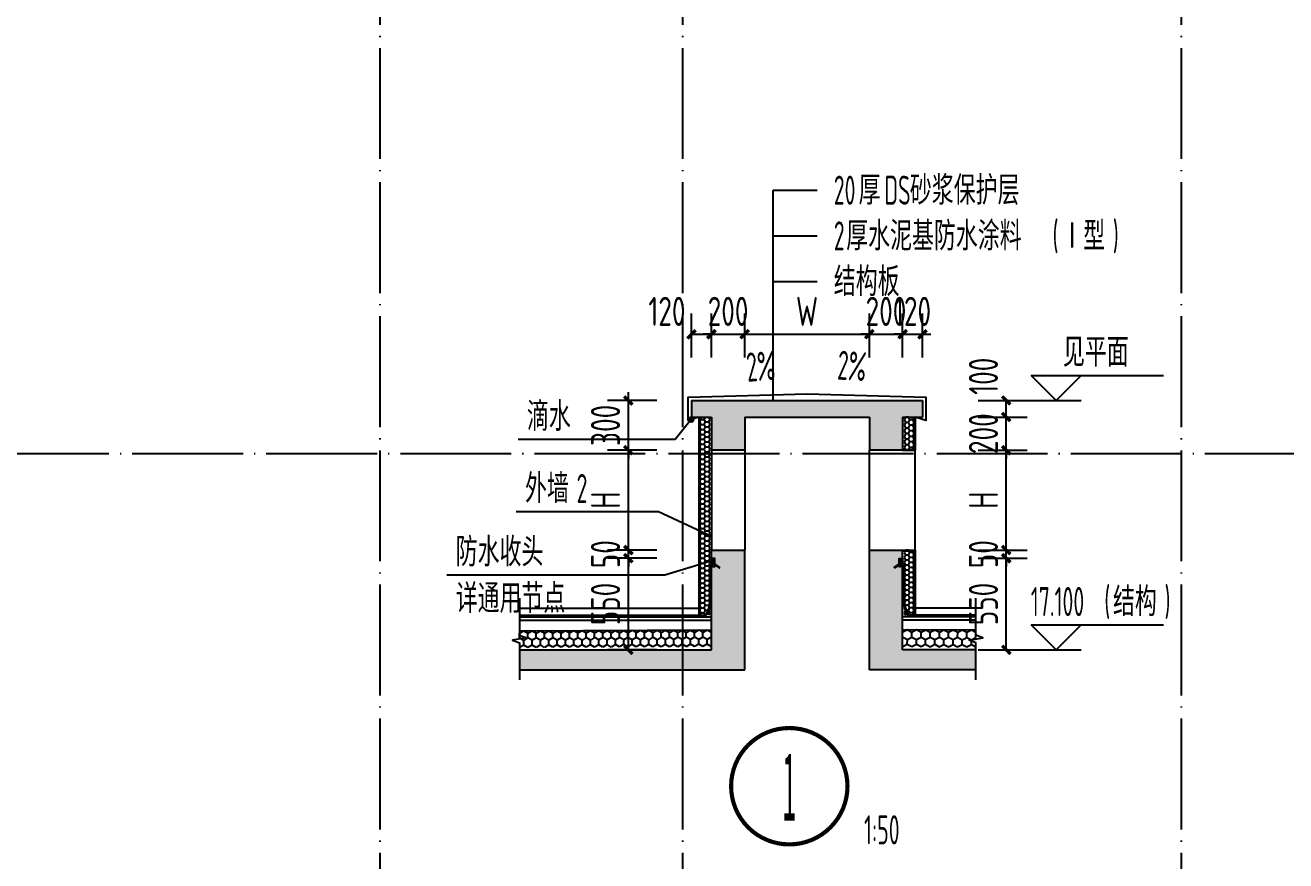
# Model space of a CAD drawing. Extents: x -409435 to 356702, y -107829 to 330904.
# Drawn here: x -6462 to 16290, y 300749 to 315826 of the extents above; entities that cross this region are included whole.
import ezdxf
from ezdxf.enums import TextEntityAlignment as Align
from ezdxf.xclip import XClip

# ---------------------------------------------------------------- set-up
doc = ezdxf.new("R2010")
doc.units = 0
doc.header["$LTSCALE"] = 1000
doc.header["$MEASUREMENT"] = 0
doc.header["$XCLIPFRAME"] = 0
doc.linetypes.add('104-14# 核心筒$0$DOTE', pattern=[2.42, 2, -0.2, 0.02, -0.2])
doc.linetypes.add('104-14#屋顶详图$0$DASH', pattern=[0.35, 0.25, -0.1])
for name, color, linetype in [('104-14# 核心筒$0$A_AXIS-轴线', 36, '104-14# 核心筒$0$DOTE'), ('104-14#屋顶详图$0$01-标注_尺寸', 124, 'Continuous'), ('104-14#屋顶详图$0$01-标注_标高', 200, 'Continuous'), ('104-14#屋顶详图$0$01-标注_符号', 200, 'Continuous'), ('104-14#屋顶详图$0$02-TEXT_标注', 130, 'Continuous'), ('104-14#屋顶详图$0$05-填充_天正', 26, 'Continuous'), ('104-14#屋顶详图$0$A-O_屋面', 201, 'Continuous'), ('104-14#屋顶详图$0$A-O_防水层', 222, 'Continuous'), ('104-14#屋顶详图$0$A-SUR_保温', 222, 'Continuous'), ('104-14#屋顶详图$0$A-SUR_看线', 231, 'Continuous'), ('104-14#屋顶详图$0$A_STR-砌块墙', 121, 'Continuous'), ('104-14#屋顶详图$0$A_STR-砼墙', 51, 'Continuous'), ('104-14#屋顶详图$0$构造物', 145, 'Continuous')]:
    doc.layers.add(name, color=color, linetype=linetype)
doc.styles.add('104-14#屋顶详图$0$_TCH_DIM', font='ROS1', dxfattribs={"width": 0.8, "bigfont": 'JD'})
doc.styles.add('104-14#屋顶详图$0$_TCH_DIM_T3', font='ROS1', dxfattribs={"width": 0.8, "bigfont": 'JD'})
doc.styles.add('104-14#屋顶详图$0$_TCH_LABEL', font='STXIHEI_0.TTF', dxfattribs={"width": 0.75})
doc.dimstyles.new('104-14#屋顶详图$0$_TCH_ARCH&&50', dxfattribs={"dimtxt": 175, "dimasz": 50, "dimexe": 125, "dimexo": 150, "dimgap": 50, "dimtad": 1, "dimdec": 0, "dimzin": 0, "dimdsep": 46, "dimtxsty": '104-14#屋顶详图$0$_TCH_DIM_T3', "dimblk": '104-14#屋顶详图$0$_ArchTick', "dimcen": 0.09, "dimclrt": 4, "dimazin": 2, "dimtfac": 1, "dimtdec": 0, "dimtix": 1, "dimtmove": 2, "dimatfit": 3, "dimfxl": 0, "dimtolj": 1, "dimtzin": 0, "dimarcsym": 0})

# ---------------------------------------------------------------- blocks, each defined once
blk = doc.blocks.new('104-14# 核心筒')
at = {"layer": '104-14# 核心筒$0$A_AXIS-轴线'}
for p, q in [((-62.7, 317833.6), (-62.7, 259754.9)), ((5400, 317833.6), (5400, 259754.9)), ((14400, 317833.6), (14400, 259754.9)), ((-9370.1, 308100), (120259.9, 308100))]:
    blk.add_line(p, q, dxfattribs=at)
blk = doc.blocks.new('X-104 14#平面')
ref = blk.add_blockref('104-14# 核心筒', (0, 0))
XClip(ref).set_block_clipping_path([(-38664.3623821461, -25500), (139216.5485069363, 330900)])
blk = doc.blocks.new('104-14#屋顶详图$0$A$C1C2A6847')
for p, q in [((52, 23.1), (55, 28.3)), ((52, 19.1), (55, 14)), ((55, 28.3), (55, 14))]:
    blk.add_line(p, q)
for points in [[(0, 21.1), (2, 23.1), (52, 23.1), (52, 19.1), (2, 19.1), (0, 21.1)], [(56, 42.1), (51, 37.1), (51, 5.1), (56, 0.1)], [(56.7, 41.4), (52, 36.7), (52, 26.6)], [(52, 25.6), (52, 16.6)], [(52, 15.6), (52, 5.6), (56.7, 0.9)]]:
    blk.add_lwpolyline(points)
for centre, start, end in [((52, 26.1), 270, 90), ((52, 16.1), 270, 90), ((56.4, 41.8), 315, 135), ((56.4, 0.5), 225, 45)]:
    blk.add_arc(centre, 0.5, start, end)
blk = doc.blocks.new('104-14#屋顶详图$0$$LinePat$防水层2')
at = {"color": 0}
blk.add_line((0, 0), (600, 0), dxfattribs=at)
blk.add_solid([(150, 0), (450, 0), (150, -100), (450, -100)], dxfattribs=at)
blk = doc.blocks.new('104-14#屋顶详图$0$hkfdj')
at = {"layer": '104-14#屋顶详图$0$A-O_防水层'}
h = blk.add_hatch(dxfattribs=at)
h.set_pattern_fill('AR-SAND', color=256, scale=2)
h.set_pattern_definition([(37.5, (0, 0), (-0.16, 4.89413), [0, -3.8608, 0, -4.318, 0, -4.1275]), (7.5, (0, 0), (4.4952, 7.16825), [0, -2.0828, 0, -3.4798, 0, -1.3335]), (327.5, (-3.124, 0), (7.90992, 0.01437), [0, -1.27, 0, -4.572, 0, -5.969]), (317.5, (-3.124, 0), (7.6356, 2.2293), [0, -0.635, 0, -2.9972, 0, -3.429])])
h.paths.add_polyline_path([(0, 9.6), (20, 42.1), (20, 50), (0, 50)])
at = {"layer": '104-14#屋顶详图$0$A-SUR_保温'}
h = blk.add_hatch(dxfattribs=at)
h.set_pattern_fill('AR-SAND', color=26, scale=5)
h.set_pattern_definition([(37.5, (0, 0), (-0.4, 12.2353), [0, -9.652, 0, -10.795, 0, -10.3187]), (7.5, (0, 0), (11.238, 17.9206), [0, -5.207, 0, -8.6995, 0, -3.3338]), (327.5, (-7.81, 0), (19.7748, 0.036), [0, -3.175, 0, -11.43, 0, -14.9225]), (317.5, (-7.81, 0), (19.089, 5.573), [0, -1.5875, 0, -7.493, 0, -8.5725])])
h.paths.add_polyline_path([(0, 0), (20, 0), (20, 31.2)])
at = {"layer": '104-14#屋顶详图$0$A-O_防水层'}
blk.add_line((0, 0), (20, 31.2), dxfattribs=at)
at = {"layer": '104-14#屋顶详图$0$A-SUR_保温', "color": 26}
blk.add_lwpolyline([(0, 9.6), (20, 42.1), (20, 50), (0, 50)], close=True, dxfattribs=at)
blk.add_lwpolyline([(0, 0), (20, 0), (20, 31.2), (0, 0)], dxfattribs=at)
at = {"layer": '104-14#屋顶详图$0$A_STR-砼墙'}
blk.add_lwpolyline([(0, 0), (20, 0), (20, 50), (0, 50)], dxfattribs=at)
at = {"layer": '104-14#屋顶详图$0$A-O_防水层', "xscale": -0.06179907963367476, "yscale": 0.05, "zscale": 0.05, "rotation": 57.35839678470601}
blk.add_blockref('104-14#屋顶详图$0$$LinePat$防水层2', (15.8, 33.9), dxfattribs=at)
at = {"layer": '104-14#屋顶详图$0$构造物', "linetype": '104-14#屋顶详图$0$DASH', "ltscale": 0.2, "xscale": -1, "rotation": 325.8566869774667}
blk.add_blockref('104-14#屋顶详图$0$A$C1C2A6847', (37.9, -24.2), dxfattribs=at)
blk = doc.blocks.new('104-14#屋顶详图$0$$LinePat$聚苯板')
at = {"color": 0}
for p, q in [((14.8, -8.6), (0, 0)), ((29.7, 0), (14.8, -8.6)), ((14.8, -25.7), (0, -34.3)), ((0, -34.3), (0, -51.4)), ((14.8, -8.6), (14.8, -25.7)), ((29.7, -34.3), (14.8, -25.7)), ((0, -51.4), (14.8, -60)), ((14.8, -60), (29.7, -51.4))]:
    blk.add_line(p, q, dxfattribs=at)
blk = doc.blocks.new('104-14#屋顶详图$0$_ArchTick')
at = {"color": 0, "linetype": 'ByBlock', "const_width": 0.4}
blk.add_lwpolyline([(-0.5, -0.5), (0.5, 0.5)], dxfattribs=at)
blk = doc.blocks.new('*D2880')
at = {"layer": '104-14#屋顶详图$0$01-标注_尺寸', "color": 0, "lineweight": -2, "transparency": 16777216}
for p, q in [((1404.7, 1620), (1698.7, 1620)), ((1573.7, 1520), (1573.7, 1620)), ((1404.7, 1520), (1698.7, 1520))]:
    blk.add_line(p, q, dxfattribs=at)
at = {"layer": 'Defpoints', "color": 0, "transparency": 16777216}
for p in [(1254.7, 1620), (1573.7, 1620), (1254.7, 1520)]:
    blk.add_point(p, dxfattribs=at)
at = {"layer": '104-14#屋顶详图$0$01-标注_尺寸', "color": 0, "lineweight": -2, "transparency": 16777216, "xscale": 50, "yscale": 50, "zscale": 50}
for p, rotation in [((1573.7, 1620), 90), ((1573.7, 1520), 270)]:
    blk.add_blockref('104-14#屋顶详图$0$_ArchTick', p, dxfattribs=dict(at, rotation=rotation))
at = {"layer": '104-14#屋顶详图$0$01-标注_尺寸', "color": 4, "transparency": 16777216, "insert": (1436.2, 1765.2), "char_height": 175, "attachment_point": 5, "rotation": 90, "style": '104-14#屋顶详图$0$_TCH_DIM_T3'}
blk.add_mtext('\\A1;100', dxfattribs=at)
blk = doc.blocks.new('*D2881')
at = {"layer": '104-14#屋顶详图$0$01-标注_尺寸', "color": 0, "lineweight": -2, "transparency": 16777216}
for p, q in [((1404.7, 1520), (1698.7, 1520)), ((1573.7, 1520), (1573.7, 1570)), ((1573.7, 1320), (1573.7, 1520)), ((1404.7, 1320), (1698.7, 1320)), ((1573.7, 1320), (1573.7, 1270))]:
    blk.add_line(p, q, dxfattribs=at)
at = {"layer": 'Defpoints', "color": 0, "transparency": 16777216}
for p in [(1254.7, 1520), (1573.7, 1520), (1254.7, 1320)]:
    blk.add_point(p, dxfattribs=at)
at = {"layer": '104-14#屋顶详图$0$01-标注_尺寸', "color": 0, "lineweight": -2, "transparency": 16777216, "xscale": 50, "yscale": 50, "zscale": 50}
for p, rotation in [((1573.7, 1520), 270), ((1573.7, 1320), 90)]:
    blk.add_blockref('104-14#屋顶详图$0$_ArchTick', p, dxfattribs=dict(at, rotation=rotation))
at = {"layer": '104-14#屋顶详图$0$01-标注_尺寸', "color": 4, "transparency": 16777216, "insert": (1436.2, 1420), "char_height": 175, "attachment_point": 5, "rotation": 90, "style": '104-14#屋顶详图$0$_TCH_DIM_T3'}
blk.add_mtext('\\A1;200', dxfattribs=at)
blk = doc.blocks.new('*D2882')
at = {"layer": '104-14#屋顶详图$0$01-标注_尺寸', "color": 0, "lineweight": -2, "transparency": 16777216}
for p, q in [((1404.7, 1320), (1698.7, 1320)), ((1573.7, 720), (1573.7, 1320)), ((1404.7, 720), (1698.7, 720))]:
    blk.add_line(p, q, dxfattribs=at)
at = {"layer": 'Defpoints', "color": 0, "transparency": 16777216}
for p in [(1254.7, 1320), (1573.7, 1320), (1254.7, 720)]:
    blk.add_point(p, dxfattribs=at)
at = {"layer": '104-14#屋顶详图$0$01-标注_尺寸', "color": 0, "lineweight": -2, "transparency": 16777216, "xscale": 50, "yscale": 50, "zscale": 50}
for p, rotation in [((1573.7, 1320), 90), ((1573.7, 720), 270)]:
    blk.add_blockref('104-14#屋顶详图$0$_ArchTick', p, dxfattribs=dict(at, rotation=rotation))
at = {"layer": '104-14#屋顶详图$0$01-标注_尺寸', "color": 4, "transparency": 16777216, "insert": (1436.2, 1020), "char_height": 175, "attachment_point": 5, "rotation": 90, "style": '104-14#屋顶详图$0$_TCH_DIM_T3'}
blk.add_mtext('\\A1;H', dxfattribs=at)
blk = doc.blocks.new('*D2883')
at = {"layer": '104-14#屋顶详图$0$01-标注_尺寸', "color": 0, "lineweight": -2, "transparency": 16777216}
for p, q in [((1573.7, 720), (1573.7, 770)), ((1404.7, 720), (1698.7, 720)), ((1573.7, 670.4), (1573.7, 720)), ((1404.7, 670.4), (1698.7, 670.4)), ((1573.7, 670.4), (1573.7, 620.4))]:
    blk.add_line(p, q, dxfattribs=at)
at = {"layer": 'Defpoints', "color": 0, "transparency": 16777216}
for p in [(1254.7, 720), (1573.7, 720), (1254.7, 670.4)]:
    blk.add_point(p, dxfattribs=at)
at = {"layer": '104-14#屋顶详图$0$01-标注_尺寸', "color": 0, "lineweight": -2, "transparency": 16777216, "xscale": 50, "yscale": 50, "zscale": 50}
for p, rotation in [((1573.7, 720), 270), ((1573.7, 670.4), 90)]:
    blk.add_blockref('104-14#屋顶详图$0$_ArchTick', p, dxfattribs=dict(at, rotation=rotation))
at = {"layer": '104-14#屋顶详图$0$01-标注_尺寸', "color": 4, "transparency": 16777216, "insert": (1436.2, 695.2), "char_height": 175, "attachment_point": 5, "rotation": 90, "style": '104-14#屋顶详图$0$_TCH_DIM_T3'}
blk.add_mtext('\\A1;50', dxfattribs=at)
blk = doc.blocks.new('*D2884')
at = {"layer": '104-14#屋顶详图$0$01-标注_尺寸', "color": 0, "lineweight": -2, "transparency": 16777216}
for p, q in [((1404.7, 670.4), (1698.7, 670.4)), ((1573.7, 120), (1573.7, 670.4)), ((1404.7, 120), (1698.7, 120))]:
    blk.add_line(p, q, dxfattribs=at)
at = {"layer": 'Defpoints', "color": 0, "transparency": 16777216}
for p in [(1254.7, 670.4), (1573.7, 670.4), (1254.7, 120)]:
    blk.add_point(p, dxfattribs=at)
at = {"layer": '104-14#屋顶详图$0$01-标注_尺寸', "color": 0, "lineweight": -2, "transparency": 16777216, "xscale": 50, "yscale": 50, "zscale": 50}
for p, rotation in [((1573.7, 670.4), 90), ((1573.7, 120), 270)]:
    blk.add_blockref('104-14#屋顶详图$0$_ArchTick', p, dxfattribs=dict(at, rotation=rotation))
at = {"layer": '104-14#屋顶详图$0$01-标注_尺寸', "color": 4, "transparency": 16777216, "insert": (1436.2, 395.2), "char_height": 175, "attachment_point": 5, "rotation": 90, "style": '104-14#屋顶详图$0$_TCH_DIM_T3'}
blk.add_mtext('\\A1;550', dxfattribs=at)
blk = doc.blocks.new('*D2885')
at = {"layer": '104-14#屋顶详图$0$01-标注_尺寸', "color": 0, "lineweight": -2, "transparency": 16777216}
for p, q in [((-528.4, 670.4), (-824.9, 670.4)), ((-699.9, 120), (-699.9, 670.4)), ((-528.4, 120), (-824.9, 120))]:
    blk.add_line(p, q, dxfattribs=at)
at = {"layer": 'Defpoints', "color": 0, "transparency": 16777216}
for p in [(-699.9, 670.4), (-378.4, 670.4), (-378.4, 120)]:
    blk.add_point(p, dxfattribs=at)
at = {"layer": '104-14#屋顶详图$0$01-标注_尺寸', "color": 0, "lineweight": -2, "transparency": 16777216, "xscale": 50, "yscale": 50, "zscale": 50}
for p, rotation in [((-699.9, 670.4), 90), ((-699.9, 120), 270)]:
    blk.add_blockref('104-14#屋顶详图$0$_ArchTick', p, dxfattribs=dict(at, rotation=rotation))
at = {"layer": '104-14#屋顶详图$0$01-标注_尺寸', "color": 4, "transparency": 16777216, "insert": (-837.4, 395.2), "char_height": 175, "attachment_point": 5, "rotation": 90, "style": '104-14#屋顶详图$0$_TCH_DIM_T3'}
blk.add_mtext('\\A1;550', dxfattribs=at)
blk = doc.blocks.new('*D2886')
at = {"layer": '104-14#屋顶详图$0$01-标注_尺寸', "color": 0, "lineweight": -2, "transparency": 16777216}
for p, q in [((-699.9, 720), (-699.9, 770)), ((-528.4, 720), (-824.9, 720)), ((-699.9, 670.4), (-699.9, 720)), ((-528.4, 670.4), (-824.9, 670.4)), ((-699.9, 670.4), (-699.9, 620.4))]:
    blk.add_line(p, q, dxfattribs=at)
at = {"layer": 'Defpoints', "color": 0, "transparency": 16777216}
for p in [(-699.9, 720), (-378.4, 720), (-378.4, 670.4)]:
    blk.add_point(p, dxfattribs=at)
at = {"layer": '104-14#屋顶详图$0$01-标注_尺寸', "color": 0, "lineweight": -2, "transparency": 16777216, "xscale": 50, "yscale": 50, "zscale": 50}
for p, rotation in [((-699.9, 720), 270), ((-699.9, 670.4), 90)]:
    blk.add_blockref('104-14#屋顶详图$0$_ArchTick', p, dxfattribs=dict(at, rotation=rotation))
at = {"layer": '104-14#屋顶详图$0$01-标注_尺寸', "color": 4, "transparency": 16777216, "insert": (-837.4, 695.2), "char_height": 175, "attachment_point": 5, "rotation": 90, "style": '104-14#屋顶详图$0$_TCH_DIM_T3'}
blk.add_mtext('\\A1;50', dxfattribs=at)
blk = doc.blocks.new('*D2887')
at = {"layer": '104-14#屋顶详图$0$01-标注_尺寸', "color": 0, "lineweight": -2, "transparency": 16777216}
for p, q in [((-528.4, 1320), (-824.9, 1320)), ((-699.9, 720), (-699.9, 1320)), ((-528.4, 720), (-824.9, 720))]:
    blk.add_line(p, q, dxfattribs=at)
at = {"layer": 'Defpoints', "color": 0, "transparency": 16777216}
for p in [(-699.9, 1320), (-378.4, 1320), (-378.4, 720)]:
    blk.add_point(p, dxfattribs=at)
at = {"layer": '104-14#屋顶详图$0$01-标注_尺寸', "color": 0, "lineweight": -2, "transparency": 16777216, "xscale": 50, "yscale": 50, "zscale": 50}
for p, rotation in [((-699.9, 1320), 90), ((-699.9, 720), 270)]:
    blk.add_blockref('104-14#屋顶详图$0$_ArchTick', p, dxfattribs=dict(at, rotation=rotation))
at = {"layer": '104-14#屋顶详图$0$01-标注_尺寸', "color": 4, "transparency": 16777216, "insert": (-837.4, 1020), "char_height": 175, "attachment_point": 5, "rotation": 90, "style": '104-14#屋顶详图$0$_TCH_DIM_T3'}
blk.add_mtext('\\A1;H', dxfattribs=at)
blk = doc.blocks.new('*D2888')
at = {"layer": '104-14#屋顶详图$0$01-标注_尺寸', "color": 0, "lineweight": -2, "transparency": 16777216}
for p, q in [((-699.9, 1620), (-699.9, 1670)), ((-528.4, 1620), (-824.9, 1620)), ((-699.9, 1320), (-699.9, 1620)), ((-528.4, 1320), (-824.9, 1320)), ((-699.9, 1320), (-699.9, 1270))]:
    blk.add_line(p, q, dxfattribs=at)
at = {"layer": 'Defpoints', "color": 0, "transparency": 16777216}
for p in [(-699.9, 1620), (-378.4, 1620), (-378.4, 1320)]:
    blk.add_point(p, dxfattribs=at)
at = {"layer": '104-14#屋顶详图$0$01-标注_尺寸', "color": 0, "lineweight": -2, "transparency": 16777216, "xscale": 50, "yscale": 50, "zscale": 50}
for p, rotation in [((-699.9, 1620), 270), ((-699.9, 1320), 90)]:
    blk.add_blockref('104-14#屋顶详图$0$_ArchTick', p, dxfattribs=dict(at, rotation=rotation))
at = {"layer": '104-14#屋顶详图$0$01-标注_尺寸', "color": 4, "transparency": 16777216, "insert": (-837.4, 1470), "char_height": 175, "attachment_point": 5, "rotation": 90, "style": '104-14#屋顶详图$0$_TCH_DIM_T3'}
blk.add_mtext('\\A1;300', dxfattribs=at)
blk = doc.blocks.new('*D2889')
at = {"layer": '104-14#屋顶详图$0$01-标注_尺寸', "color": 0, "lineweight": -2, "transparency": 16777216}
for p, q in [((-320, 1877.6), (-320, 2143)), ((-200, 1877.6), (-200, 2143)), ((-320, 2018), (-200, 2018))]:
    blk.add_line(p, q, dxfattribs=at)
at = {"layer": 'Defpoints', "color": 0, "transparency": 16777216}
for p in [(-200, 2018), (-320, 1727.6), (-200, 1727.6)]:
    blk.add_point(p, dxfattribs=at)
at = {"layer": '104-14#屋顶详图$0$01-标注_尺寸', "color": 0, "lineweight": -2, "transparency": 16777216, "xscale": 50, "yscale": 50, "zscale": 50, "rotation": 180}
blk.add_blockref('104-14#屋顶详图$0$_ArchTick', (-320, 2018), dxfattribs=at)
at = {"layer": '104-14#屋顶详图$0$01-标注_尺寸', "color": 0, "lineweight": -2, "transparency": 16777216, "xscale": 50, "yscale": 50, "zscale": 50}
blk.add_blockref('104-14#屋顶详图$0$_ArchTick', (-200, 2018), dxfattribs=at)
at = {"layer": '104-14#屋顶详图$0$01-标注_尺寸', "color": 4, "transparency": 16777216, "insert": (-467.8, 2155.5), "char_height": 175, "attachment_point": 5, "style": '104-14#屋顶详图$0$_TCH_DIM_T3'}
blk.add_mtext('\\A1;120', dxfattribs=at)
blk = doc.blocks.new('*D2890')
at = {"layer": '104-14#屋顶详图$0$01-标注_尺寸', "color": 0, "lineweight": -2, "transparency": 16777216}
for p, q in [((-200, 1877.6), (-200, 2143)), ((0, 1877.6), (0, 2143)), ((-200, 2018), (-250, 2018)), ((-200, 2018), (0, 2018)), ((0, 2018), (50, 2018))]:
    blk.add_line(p, q, dxfattribs=at)
at = {"layer": 'Defpoints', "color": 0, "transparency": 16777216}
for p in [(0, 2018), (-200, 1727.6), (0, 1727.6)]:
    blk.add_point(p, dxfattribs=at)
at = {"layer": '104-14#屋顶详图$0$01-标注_尺寸', "color": 0, "lineweight": -2, "transparency": 16777216, "xscale": 50, "yscale": 50, "zscale": 50}
blk.add_blockref('104-14#屋顶详图$0$_ArchTick', (-200, 2018), dxfattribs=at)
at = {"layer": '104-14#屋顶详图$0$01-标注_尺寸', "color": 0, "lineweight": -2, "transparency": 16777216, "xscale": 50, "yscale": 50, "zscale": 50, "rotation": 180}
blk.add_blockref('104-14#屋顶详图$0$_ArchTick', (0, 2018), dxfattribs=at)
at = {"layer": '104-14#屋顶详图$0$01-标注_尺寸', "color": 4, "transparency": 16777216, "insert": (-100, 2155.5), "char_height": 175, "attachment_point": 5, "style": '104-14#屋顶详图$0$_TCH_DIM_T3'}
blk.add_mtext('\\A1;200', dxfattribs=at)
blk = doc.blocks.new('*D2891')
at = {"layer": '104-14#屋顶详图$0$01-标注_尺寸', "color": 0, "lineweight": -2, "transparency": 16777216}
for p, q in [((0, 1877.6), (0, 2143)), ((750, 1877.6), (750, 2143)), ((0, 2018), (750, 2018))]:
    blk.add_line(p, q, dxfattribs=at)
at = {"layer": 'Defpoints', "color": 0, "transparency": 16777216}
for p in [(750, 2018), (0, 1727.6), (750, 1727.6)]:
    blk.add_point(p, dxfattribs=at)
at = {"layer": '104-14#屋顶详图$0$01-标注_尺寸', "color": 0, "lineweight": -2, "transparency": 16777216, "xscale": 50, "yscale": 50, "zscale": 50, "rotation": 180}
blk.add_blockref('104-14#屋顶详图$0$_ArchTick', (0, 2018), dxfattribs=at)
at = {"layer": '104-14#屋顶详图$0$01-标注_尺寸', "color": 0, "lineweight": -2, "transparency": 16777216, "xscale": 50, "yscale": 50, "zscale": 50}
blk.add_blockref('104-14#屋顶详图$0$_ArchTick', (750, 2018), dxfattribs=at)
at = {"layer": '104-14#屋顶详图$0$01-标注_尺寸', "color": 4, "transparency": 16777216, "insert": (375, 2155.5), "char_height": 175, "attachment_point": 5, "style": '104-14#屋顶详图$0$_TCH_DIM_T3'}
blk.add_mtext('\\A1;W', dxfattribs=at)
blk = doc.blocks.new('*D2892')
at = {"layer": '104-14#屋顶详图$0$01-标注_尺寸', "color": 0, "lineweight": -2, "transparency": 16777216}
for p, q in [((750, 1877.6), (750, 2143)), ((950, 1877.6), (950, 2143)), ((750, 2018), (700, 2018)), ((750, 2018), (950, 2018)), ((950, 2018), (1000, 2018))]:
    blk.add_line(p, q, dxfattribs=at)
at = {"layer": 'Defpoints', "color": 0, "transparency": 16777216}
for p in [(950, 2018), (750, 1727.6), (950, 1727.6)]:
    blk.add_point(p, dxfattribs=at)
at = {"layer": '104-14#屋顶详图$0$01-标注_尺寸', "color": 0, "lineweight": -2, "transparency": 16777216, "xscale": 50, "yscale": 50, "zscale": 50}
blk.add_blockref('104-14#屋顶详图$0$_ArchTick', (750, 2018), dxfattribs=at)
at = {"layer": '104-14#屋顶详图$0$01-标注_尺寸', "color": 0, "lineweight": -2, "transparency": 16777216, "xscale": 50, "yscale": 50, "zscale": 50, "rotation": 180}
blk.add_blockref('104-14#屋顶详图$0$_ArchTick', (950, 2018), dxfattribs=at)
at = {"layer": '104-14#屋顶详图$0$01-标注_尺寸', "color": 4, "transparency": 16777216, "insert": (850, 2155.5), "char_height": 175, "attachment_point": 5, "style": '104-14#屋顶详图$0$_TCH_DIM_T3'}
blk.add_mtext('\\A1;200', dxfattribs=at)
blk = doc.blocks.new('*D2893')
at = {"layer": '104-14#屋顶详图$0$01-标注_尺寸', "color": 0, "lineweight": -2, "transparency": 16777216}
for p, q in [((950, 1877.6), (950, 2143)), ((1070, 1877.6), (1070, 2143)), ((950, 2018), (900, 2018)), ((950, 2018), (1070, 2018)), ((1070, 2018), (1120, 2018))]:
    blk.add_line(p, q, dxfattribs=at)
at = {"layer": 'Defpoints', "color": 0, "transparency": 16777216}
for p in [(1070, 2018), (950, 1727.6), (1070, 1727.6)]:
    blk.add_point(p, dxfattribs=at)
at = {"layer": '104-14#屋顶详图$0$01-标注_尺寸', "color": 0, "lineweight": -2, "transparency": 16777216, "xscale": 50, "yscale": 50, "zscale": 50}
blk.add_blockref('104-14#屋顶详图$0$_ArchTick', (950, 2018), dxfattribs=at)
at = {"layer": '104-14#屋顶详图$0$01-标注_尺寸', "color": 0, "lineweight": -2, "transparency": 16777216, "xscale": 50, "yscale": 50, "zscale": 50, "rotation": 180}
blk.add_blockref('104-14#屋顶详图$0$_ArchTick', (1070, 2018), dxfattribs=at)
at = {"layer": '104-14#屋顶详图$0$01-标注_尺寸', "color": 4, "transparency": 16777216, "insert": (1010, 2155.5), "char_height": 175, "attachment_point": 5, "style": '104-14#屋顶详图$0$_TCH_DIM_T3'}
blk.add_mtext('\\A1;120', dxfattribs=at)
blk = doc.blocks.new('104-14#屋顶详图')
at = {"layer": '104-14#屋顶详图$0$05-填充_天正'}
for points in [[(-320, 1520), (-200, 1520), (-100, 1553.3), (-100, 1620), (-320, 1620)], [(-100, 1553.3), (0, 1520), (750, 1520), (850, 1553.3), (850, 1620), (-100, 1620)], [(850, 1553.3), (950, 1520), (1070, 1520), (1070, 1620), (850, 1620)], [(-100, 1553.3), (-200, 1520), (-200, 1320), (0, 1320), (0, 1520)], [(850, 1553.3), (750, 1520), (750, 1320), (950, 1320), (950, 1520)], [(-200, 120), (0, 0), (0, 720), (-200, 720)], [(750, 0), (950, 120), (950, 720), (750, 720)], [(-1354.5, 120), (-1354.5, 0), (0, 0), (-200, 120)], [(1391.6, 0), (1391.6, 120), (950, 120), (750, 0)]]:
    blk.add_hatch(color=256, dxfattribs=at).paths.add_polyline_path(points)
at = {"layer": '104-14#屋顶详图$0$01-标注_标高'}
for p, q in [((1873.7, 1620), (1723.7, 1770)), ((1723.7, 1770), (2520.2, 1770)), ((1873.7, 1620), (2023.7, 1770)), ((1523.7, 1620), (2023.7, 1620)), ((1873.7, 120), (1723.7, 270)), ((1723.7, 270), (2520.2, 270)), ((1873.7, 120), (2023.7, 270)), ((1523.7, 120), (2023.7, 120))]:
    blk.add_line(p, q, dxfattribs=at)
at = {"layer": '104-14#屋顶详图$0$01-标注_符号'}
for p, q in [((170.4, 2334.8), (170.4, 2884.3)), ((170.4, 2884.3), (436.2, 2884.3)), ((170.4, 2609.5), (436.2, 2609.5)), ((170.4, 1620), (170.4, 2334.8)), ((170.4, 2334.8), (436.2, 2334.8)), ((-322.1, 1504.9), (-418.7, 1384)), ((-418.7, 1384), (-1362.7, 1384)), ((-519.4, 950.3), (-1374.3, 950.3)), ((-200, 801.1), (-519.4, 950.3)), ((-183.8, 659.1), (-479.7, 569.1)), ((-479.7, 569.1), (-1791.3, 569.1))]:
    blk.add_line(p, q, dxfattribs=at)
for points in [[(295.4, 1699.2, 0, 0, 0), (36.8, 1680.2, 40, 0, 0), (-112.8, 1669.2, 0, 0, 0)], [(454.6, 1699.2, 0, 0, 0), (639.3, 1687.8, 40, 0, 0), (789, 1678.5, 0, 0, 0)]]:
    blk.add_lwpolyline(points, format="xyseb", dxfattribs=at)
for points, const_width in [([(-315.9, 1512.8, 1), (-328.4, 1497.1, 1)], 20), ([(618.3, -700.7, 1), (-81.7, -700.7, 1)], 25)]:
    blk.add_lwpolyline(points, format="xyb", close=True, dxfattribs=dict(at, const_width=const_width))
for points in [[(-1354.5, 430.4), (-1354.5, 207.7), (-1312.5, 192.4), (-1396.5, 177.6), (-1354.5, 162.7), (-1354.5, -60)], [(1391.6, -60), (1391.6, 162.7), (1349.6, 178), (1433.6, 192.8), (1391.6, 207.7), (1391.6, 430.4)]]:
    blk.add_lwpolyline(points, dxfattribs=at)
at = {"layer": '104-14#屋顶详图$0$A-O_屋面'}
for p, q in [((-1354.5, 370.4), (-275, 370.4)), ((-1354.5, 317.3), (-200, 317.2)), ((1391.6, 317.2), (950, 317.2)), ((1391.6, 370.4), (1025, 370.4)), ((-1354.5, 297.3), (-201.2, 297.2)), ((-1354.5, 233.8), (-201.2, 239.4)), ((1391.6, 297.2), (951.2, 297.2)), ((1391.6, 237.3), (951.2, 239.4))]:
    blk.add_line(p, q, dxfattribs=at)
at = {"layer": '104-14#屋顶详图$0$A-O_防水层'}
for points in [[(-1354.5, 327.3), (-229.5, 327.2)], [(-1354.5, 317.3), (-229.7, 317.2)], [(1391.6, 327.2), (979.5, 327.2)], [(1391.6, 317.2), (979.7, 317.2)]]:
    blk.add_lwpolyline(points, dxfattribs=at)
at = {"layer": '104-14#屋顶详图$0$A-SUR_保温'}
for p, q in [((-275, 1520), (-275, 327.2)), ((-270, 1520), (-270, 327.2)), ((1020, 1520), (1020, 1325)), ((1025, 1520), (1025, 1320)), ((950, 1325), (1020, 1325)), ((950, 1320), (1025, 1320)), ((950, 720), (1025, 720)), ((950, 715), (1020, 715)), ((1020, 715), (1020, 327.2)), ((1025, 720), (1025, 327.2))]:
    blk.add_line(p, q, dxfattribs=at)
at = {"layer": '104-14#屋顶详图$0$A-SUR_看线'}
for p, q in [((750, 720), (750, 1320)), ((1025, 720), (1025, 1320))]:
    blk.add_line(p, q, dxfattribs=at)
blk.add_lwpolyline([(-275, 1520), (-340, 1500), (-340, 1640), (375, 1660), (1090, 1640), (1090, 1500), (1025, 1520)], dxfattribs=at)
at = {"layer": '104-14#屋顶详图$0$A_STR-砌块墙'}
for p, q in [((-200, 1320), (-200, 720)), ((0, 1320), (0, 720))]:
    blk.add_line(p, q, dxfattribs=at)
at = {"layer": '104-14#屋顶详图$0$A_STR-砼墙'}
for p, q in [((-320, 1620), (-100, 1620)), ((-320, 1620), (-320, 1520)), ((-100, 1620), (850, 1620)), ((850, 1620), (1070, 1620)), ((1070, 1620), (1070, 1520)), ((-320, 1520), (-200, 1520)), ((-200, 1520), (-200, 1320)), ((0, 1520), (0, 1320)), ((0, 1520), (750, 1520)), ((750, 1520), (750, 1320)), ((950, 1520), (950, 1320)), ((950, 1520), (1070, 1520)), ((0, 1320), (-200, 1320)), ((950, 1320), (750, 1320)), ((-200, 120), (-200, 720)), ((-200, 720), (0, 720)), ((0, 0), (0, 720)), ((750, 0), (750, 720)), ((750, 720), (950, 720)), ((950, 120), (950, 720)), ((-1354.5, 120), (-200, 120)), ((1391.6, 120), (950, 120)), ((-1354.5, 0), (0, 0)), ((1391.6, 0), (750, 0))]:
    blk.add_line(p, q, dxfattribs=at)
blk.add_blockref('104-14#屋顶详图$0$hkfdj', (-200, 620))
at = {"xscale": -1}
blk.add_blockref('104-14#屋顶详图$0$hkfdj', (950, 620), dxfattribs=at)
at = {"layer": '104-14#屋顶详图$0$A-O_防水层', "yscale": 0.05, "zscale": 0.05}
for p, xscale, rotation in [((-210, 620.4), -0.05428530994430025, 89.99999999040708), ((-205, 620.4), -0.05428530994430025, 89.99999999040708), ((955, 620.4), 0.05428530994430023, 270.000000009593), ((960, 620.4), 0.05428530994430025, 270.0000000095929), ((-210, 587.9), -0.05428530994430025, 89.99999999040708), ((-210, 555.3), -0.05428530994430025, 89.99999999040708), ((-205, 587.9), -0.05428530994430025, 89.99999999040708), ((-205, 555.3), -0.05428530994430025, 89.99999999040708), ((955, 587.9), 0.05428530994430023, 270.000000009593), ((955, 555.3), 0.05428530994430023, 270.000000009593), ((960, 587.9), 0.05428530994430025, 270.0000000095929), ((960, 555.3), 0.05428530994430025, 270.0000000095929), ((-210, 522.7), -0.05428530994430025, 89.99999999040708), ((-210, 490.1), -0.05428530994430025, 89.99999999040708), ((-210, 457.6), -0.05428530994430025, 89.99999999040708), ((-205, 522.7), -0.05428530994430025, 89.99999999040708), ((-205, 490.1), -0.05428530994430025, 89.99999999040708), ((-205, 457.6), -0.05428530994430025, 89.99999999040708), ((955, 522.7), 0.05428530994430023, 270.000000009593), ((955, 490.1), 0.05428530994430023, 270.000000009593), ((955, 457.6), 0.05428530994430023, 270.000000009593), ((960, 522.7), 0.05428530994430025, 270.0000000095929), ((960, 490.1), 0.05428530994430025, 270.0000000095929), ((960, 457.6), 0.05428530994430025, 270.0000000095929), ((-211.4, 389.6), -0.05833587022317444, 73.64834097919922), ((-206.7, 387.4), -0.06190077873442617, 71.92635750451977), ((-209, 424.7), -0.05833587022317435, 86.13472721838653), ((-203.9, 424.7), -0.06190077873442591, 85.65991845910264), ((953.9, 424.7), 0.06190077873442609, 274.3400815408972), ((956.7, 387.4), 0.06190077873442599, 288.0736424954802), ((959, 424.7), 0.05833587022317425, 273.8652727816134), ((961.4, 389.6), 0.05833587022317445, 286.3516590208008), ((-1354.5, 327.3), 0.05067039003247378, 359.9912237086194), ((-1354.5, 322.3), 0.05066736305747147, 359.9917507771836), ((-1324.1, 327.3), 0.05067039003247378, 359.9912237086194), ((-1324.1, 322.3), 0.05066736305747147, 359.9917507771836), ((-1293.7, 327.3), 0.05067039003247378, 359.9912237086194), ((-1293.7, 322.3), 0.05066736305747147, 359.9917507771836), ((-1263.3, 327.3), 0.05067039003247378, 359.9912237086194), ((-1263.3, 322.3), 0.05066736305747147, 359.9917507771836), ((-1232.9, 327.3), 0.05067039003247378, 359.9912237086194), ((-1232.9, 322.3), 0.05066736305747147, 359.9917507771836), ((-1202.5, 327.3), 0.05067039003247378, 359.9912237086194), ((-1202.5, 322.3), 0.05066736305747147, 359.9917507771836), ((-1172.1, 327.3), 0.05067039003247378, 359.9912237086194), ((-1172.1, 322.3), 0.05066736305747147, 359.9917507771836), ((-1141.7, 327.3), 0.05067039003247378, 359.9912237086194), ((-1141.7, 322.3), 0.05066736305747147, 359.9917507771836), ((-1111.3, 327.3), 0.05067039003247378, 359.9912237086194), ((-1111.3, 322.3), 0.05066736305747147, 359.9917507771836), ((-1080.9, 327.3), 0.05067039003247378, 359.9912237086194), ((-1080.9, 322.3), 0.05066736305747147, 359.9917507771836), ((-1050.5, 327.3), 0.05067039003247378, 359.9912237086194), ((-1050.5, 322.3), 0.05066736305747147, 359.9917507771836), ((-1020.1, 327.3), 0.05067039003247378, 359.9912237086194), ((-1020.1, 322.3), 0.05066736305747147, 359.9917507771836), ((-989.7, 327.3), 0.05067039003247378, 359.9912237086194), ((-989.7, 322.3), 0.05066736305747147, 359.9917507771836), ((-959.3, 327.3), 0.05067039003247378, 359.9912237086194), ((-959.3, 322.3), 0.05066736305747147, 359.9917507771836), ((-928.9, 327.3), 0.05067039003247378, 359.9912237086194), ((-928.9, 322.3), 0.05066736305747147, 359.9917507771836), ((-898.5, 327.2), 0.05067039003247378, 359.9912237086194), ((-898.5, 322.3), 0.05066736305747147, 359.9917507771836), ((-868.1, 327.2), 0.05067039003247378, 359.9912237086194), ((-868.1, 322.3), 0.05066736305747147, 359.9917507771836), ((-837.7, 327.2), 0.05067039003247378, 359.9912237086194), ((-837.7, 322.3), 0.05066736305747147, 359.9917507771836), ((-807.3, 327.2), 0.05067039003247378, 359.9912237086194), ((-807.3, 322.3), 0.05066736305747147, 359.9917507771836), ((-776.9, 327.2), 0.05067039003247378, 359.9912237086194), ((-776.9, 322.3), 0.05066736305747147, 359.9917507771836), ((-746.5, 327.2), 0.05067039003247378, 359.9912237086194), ((-746.5, 322.3), 0.05066736305747147, 359.9917507771836), ((-716.1, 327.2), 0.05067039003247378, 359.9912237086194), ((-716.1, 322.3), 0.05066736305747147, 359.9917507771836), ((-685.7, 327.2), 0.05067039003247378, 359.9912237086194), ((-685.7, 322.2), 0.05066736305747147, 359.9917507771836), ((-655.3, 327.2), 0.05067039003247378, 359.9912237086194), ((-655.3, 322.2), 0.05066736305747147, 359.9917507771836), ((-624.9, 327.2), 0.05067039003247378, 359.9912237086194), ((-624.9, 322.2), 0.05066736305747147, 359.9917507771836), ((-594.5, 327.2), 0.05067039003247378, 359.9912237086194), ((-594.5, 322.2), 0.05066736305747147, 359.9917507771836), ((-564.1, 327.2), 0.05067039003247378, 359.9912237086194), ((-564.1, 322.2), 0.05066736305747147, 359.9917507771836), ((-533.7, 322.2), 0.05066736305747147, 359.9917507771836), ((-533.6, 327.2), 0.05067039003247378, 359.9912237086194), ((-503.3, 322.2), 0.05066736305747147, 359.9917507771836), ((-503.2, 327.2), 0.05067039003247378, 359.9912237086194), ((-472.9, 322.2), 0.05066736305747147, 359.9917507771836), ((-472.8, 327.2), 0.05067039003247378, 359.9912237086194), ((-442.5, 322.2), 0.05066736305747147, 359.9917507771836), ((-442.4, 327.2), 0.05067039003247378, 359.9912237086194), ((-412.1, 322.2), 0.05066736305747147, 359.9917507771836), ((-412, 327.2), 0.05067039003247378, 359.9912237086194), ((-381.7, 322.2), 0.05066736305747147, 359.9917507771836), ((-381.6, 327.2), 0.05067039003247378, 359.9912237086194), ((-351.3, 322.2), 0.05066736305747147, 359.9917507771836), ((-351.2, 327.2), 0.05067039003247378, 359.9912237086194), ((-320.9, 322.2), 0.05066736305747147, 359.9917507771836), ((-320.8, 327.2), 0.05067039003247378, 359.9912237086194), ((-290.5, 322.2), 0.05066736305747147, 359.9917507771836), ((-290.4, 327.2), 0.05067039003247378, 359.9912237086194), ((-260.1, 322.2), 0.05066736305747147, 359.9917507771836), ((-260, 327.2), 0.05067039003247378, 359.9912237086194), ((-221.4, 355.8), -0.05833587022317433, 61.16195474001196), ((-218.4, 351.8), -0.06190077873442583, 58.19279654993683), ((968.4, 351.8), 0.06190077873442599, 301.8072034500629), ((971.4, 355.8), 0.05833587022317419, 298.838045259988), ((1011.3, 327.2), -0.05281879798793152, 0.008612180335308911), ((1011.4, 322.2), -0.05281018287899793, 0.008095090229043278), ((1043, 327.2), -0.05281879798793152, 0.008612180335308911), ((1043.1, 322.2), -0.05281018287899793, 0.008095090229043278), ((1074.7, 327.2), -0.05281879798793152, 0.008612180335308911), ((1074.8, 322.2), -0.05281018287899793, 0.008095090229043278), ((1106.4, 327.2), -0.05281879798793152, 0.008612180335308911), ((1106.4, 322.2), -0.05281018287899793, 0.008095090229043278), ((1138.1, 327.2), -0.05281879798793152, 0.008612180335308911), ((1138.1, 322.2), -0.05281018287899793, 0.008095090229043278), ((1169.8, 327.2), -0.05281879798793152, 0.008612180335308911), ((1169.8, 322.2), -0.05281018287899793, 0.008095090229043278), ((1201.5, 327.2), -0.05281879798793152, 0.008612180335308911), ((1201.5, 322.2), -0.05281018287899793, 0.008095090229043278), ((1233.2, 327.2), -0.05281879798793152, 0.008612180335308911), ((1233.2, 322.2), -0.05281018287899793, 0.008095090229043278), ((1264.8, 327.2), -0.05281879798793152, 0.008612180335308911), ((1264.9, 322.2), -0.05281018287899793, 0.008095090229043278), ((1296.5, 327.2), -0.05281879798793152, 0.008612180335308911), ((1296.6, 322.2), -0.05281018287899793, 0.008095090229043278), ((1328.2, 327.2), -0.05281879798793152, 0.008612180335308911), ((1328.2, 322.2), -0.05281018287899793, 0.008095090229043278), ((1359.9, 327.2), -0.05281879798793152, 0.008612180335308911), ((1359.9, 322.2), -0.05281018287899793, 0.008095090229043278), ((1391.6, 327.2), -0.05281879798793152, 0.008612180335308911), ((1391.6, 322.2), -0.05281018287899793, 0.008095090229043278)]:
    blk.add_blockref('104-14#屋顶详图$0$$LinePat$防水层2', p, dxfattribs=dict(at, xscale=xscale, rotation=rotation))
at = {"layer": '104-14#屋顶详图$0$A-SUR_保温', "color": 26}
for p, xscale, rotation in [((-270, 1520), -1.003839212366961, 90.00000000630922), ((1020, 1520), 1.122625523464821, 269.9999999941783), ((-270, 1490.2), -1.003839212366961, 90.00000000630922), ((-270, 1460.4), -1.003839212366961, 90.00000000630922), ((1020, 1486.7), 1.122625523464821, 269.9999999941783), ((1020, 1453.3), 1.122625523464821, 269.9999999941783), ((-270, 1430.6), -1.003839212366961, 90.00000000630922), ((-270, 1400.8), -1.003839212366961, 90.00000000630922), ((-270, 1371), -1.003839212366961, 90.00000000630922), ((1020, 1420), 1.122625523464821, 269.9999999941783), ((1020, 1386.7), 1.122625523464821, 269.9999999941783), ((-270, 1341.2), -1.003839212366961, 90.00000000630922), ((-270, 1311.4), -1.003839212366961, 90.00000000630922), ((1020, 1353.3), 1.122625523464821, 269.9999999941783), ((-270, 1281.5), -1.003839212366961, 90.00000000630922), ((-270, 1251.7), -1.003839212366961, 90.00000000630922), ((-270, 1221.9), -1.003839212366961, 90.00000000630922), ((-270, 1192.1), -1.003839212366961, 90.00000000630922), ((-270, 1162.3), -1.003839212366961, 90.00000000630922), ((-270, 1132.5), -1.003839212366961, 90.00000000630922), ((-270, 1102.7), -1.003839212366961, 90.00000000630922), ((-270, 1072.9), -1.003839212366961, 90.00000000630922), ((-270, 1043.1), -1.003839212366961, 90.00000000630922), ((-270, 1013.3), -1.003839212366961, 90.00000000630922), ((-270, 983.5), -1.003839212366961, 90.00000000630922), ((-270, 953.7), -1.003839212366961, 90.00000000630922), ((-270, 923.9), -1.003839212366961, 90.00000000630922), ((-270, 894.1), -1.003839212366961, 90.00000000630922), ((-270, 864.3), -1.003839212366961, 90.00000000630922), ((-270, 834.5), -1.003839212366961, 90.00000000630922), ((-270, 804.6), -1.003839212366961, 90.00000000630922), ((-270, 774.8), -1.003839212366961, 90.00000000630922), ((-270, 745), -1.003839212366961, 90.00000000630922), ((-270, 715.2), -1.003839212366961, 90.00000000630922), ((-270, 685.4), -1.003839212366961, 90.00000000630922), ((1020, 720), 1.016196610147218, 269.9999999941791), ((1020, 689.8), 1.016196610147218, 269.9999999941791), ((-270, 655.6), -1.003839212366961, 90.00000000630922), ((-270, 625.8), -1.003839212366961, 90.00000000630922), ((1020, 659.7), 1.016196610147218, 269.9999999941791), ((1020, 629.5), 1.016196610147218, 269.9999999941791), ((-270, 596), -1.003839212366961, 90.00000000630922), ((-270, 566.2), -1.003839212366961, 90.00000000630922), ((-270, 536.4), -1.003839212366961, 90.00000000630922), ((1020, 599.3), 1.016196610147218, 269.9999999941791), ((1020, 569.1), 1.016196610147218, 269.9999999941791), ((1020, 539), 1.016196610147218, 269.9999999941791), ((-270, 506.6), -1.003839212366961, 90.00000000630922), ((-270, 476.8), -1.003839212366961, 90.00000000630922), ((1020, 508.8), 1.016196610147218, 269.9999999941791), ((1020, 478.6), 1.016196610147218, 269.9999999941791), ((-270, 447), -1.003839212366961, 90.00000000630922), ((-270, 417.2), -1.003839212366961, 90.00000000630922), ((-270, 387.4), -1.003839212366961, 90.00000000630922), ((1020, 448.4), 1.016196610147218, 269.9999999941791), ((1020, 418.3), 1.016196610147218, 269.9999999941791), ((1020, 388.1), 1.016196610147218, 269.9999999941791), ((-270, 357.6), -1.003839212366961, 90.00000000630922), ((1020, 357.9), 1.016196610147218, 269.9999999941791)]:
    blk.add_blockref('104-14#屋顶详图$0$$LinePat$聚苯板', p, dxfattribs=dict(at, xscale=xscale, rotation=rotation))
at = {"layer": '104-14#屋顶详图$0$A-SUR_保温', "color": 26, "yscale": 1.666666666666667, "zscale": 1.666666666666667}
for p, xscale, rotation in [((-1354, 133.8), -1.688757252360357, 180.278273271396), ((-1303.9, 134.1), -1.688757252360357, 180.278273271396), ((-1253.7, 134.3), -1.688757252360357, 180.278273271396), ((-1203.6, 134.6), -1.688757252360357, 180.278273271396), ((-1153.5, 134.8), -1.688757252360357, 180.278273271396), ((-1103.3, 135.1), -1.688757252360357, 180.278273271396), ((-1053.2, 135.3), -1.688757252360357, 180.278273271396), ((-1003, 135.5), -1.688757252360357, 180.278273271396), ((-952.9, 135.8), -1.688757252360357, 180.278273271396), ((-902.7, 136), -1.688757252360357, 180.278273271396), ((-852.6, 136.3), -1.688757252360357, 180.278273271396), ((-802.5, 136.5), -1.688757252360357, 180.278273271396), ((-752.3, 136.8), -1.688757252360357, 180.278273271396), ((-702.2, 137), -1.688757252360357, 180.278273271396), ((-652, 137.2), -1.688757252360357, 180.278273271396), ((-601.9, 137.5), -1.688757252360357, 180.278273271396), ((-551.7, 137.7), -1.688757252360357, 180.278273271396), ((-501.6, 138), -1.688757252360357, 180.278273271396), ((-451.5, 138.2), -1.688757252360357, 180.278273271396), ((-401.3, 138.5), -1.688757252360357, 180.278273271396), ((-351.2, 138.7), -1.688757252360357, 180.278273271396), ((-301, 138.9), -1.688757252360357, 180.278273271396), ((-250.9, 139.2), -1.688757252360357, 180.278273271396), ((1005.8, 139.2), 1.853958370226941, 179.728524489322), ((1060.9, 138.9), 1.853958370226941, 179.728524489322), ((1115.9, 138.7), 1.853958370226941, 179.728524489322), ((1170.9, 138.4), 1.853958370226941, 179.728524489322), ((1226, 138.1), 1.853958370226941, 179.728524489322), ((1281, 137.9), 1.853958370226941, 179.728524489322), ((1336.1, 137.6), 1.853958370226941, 179.728524489322), ((1391.1, 137.3), 1.853958370226941, 179.728524489322)]:
    blk.add_blockref('104-14#屋顶详图$0$$LinePat$聚苯板', p, dxfattribs=dict(at, xscale=xscale, rotation=rotation))
at = {"layer": '104-14#屋顶详图$0$02-TEXT_标注', "style": '104-14#屋顶详图$0$_TCH_DIM'}
for s, height, width, p in [('20', 175, 0.64, (536, 2796.8)), ('厚', 173.6, 0.8, (685.3, 2796.8)), ('DS', 175, 0.64, (840.5, 2796.8)), ('砂浆保护层', 173.64, 0.8, (993.6, 2796.8)), ('2', 175, 0.64, (536, 2522)), ('厚水泥基防水涂料', 173.64, 0.8, (610.6, 2522)), ('(', 175, 0.64, (1852.2, 2522)), ('Ⅰ型', 173.64, 0.8, (1904.5, 2522)), (')', 175, 0.64, (2214.8, 2522)), ('结构板', 173.64, 0.8, (536, 2247.3)), ('见平面', 173.64, 0.8, (1914.6, 1822.5)), ('滴水', 173.64, 0.8, (-1310.2, 1436.5)), ('外墙', 173.64, 0.8, (-1321.8, 1002.8)), ('2', 175, 0.64, (-1011.4, 1002.8)), ('防水收头', 173.64, 0.8, (-1738.8, 621.6)), ('详通用节点', 173.64, 0.8, (-1738.8, 341.6)), ('17.100', 175, 0.64, (1721.5, 322.5)), ('(', 175, 0.64, (2163.6, 322.5)), ('结构', 173.64, 0.8, (2215.8, 322.5)), (')', 175, 0.64, (2526.2, 322.5)), ('1:50', 175, 0.64, (718.3, -1050.7))]:
    blk.add_text(s, height=height, dxfattribs=dict(at, width=width)).set_placement(p)
at = {"layer": '104-14#屋顶详图$0$02-TEXT_标注', "style": '104-14#屋顶详图$0$_TCH_DIM', "width": 0.64}
for rotation, p in [(4.20551, (16.7, 1731.4)), (356.44464, (554.2, 1745.6))]:
    blk.add_text('2%', height=175, rotation=rotation, dxfattribs=at).set_placement(p)
at = {"layer": '104-14#屋顶详图$0$02-TEXT_标注', "style": '104-14#屋顶详图$0$_TCH_LABEL', "width": 0.345545}
blk.add_text('1', height=412.5, dxfattribs=at).set_placement((228.7, -907), (308, -907), align=Align.FIT)
at = {"layer": '104-14#屋顶详图$0$01-标注_尺寸'}
for base, p1, p2, angle, picture, middle in [((-200, 2018), (-320, 1727.6), (-200, 1727.6), 0, '*D2889', (-467.8, 2155.5)), ((1573.7, 1620), (1254.7, 1520), (1254.7, 1620), 90, '*D2880', (1436.2, 1765.2))]:
    dim = blk.add_linear_dim(base=base, p1=p1, p2=p2, angle=angle, dimstyle='104-14#屋顶详图$0$_TCH_ARCH&&50', dxfattribs=at)
    dim.commit()
    dim.dimension.update_dxf_attribs({"geometry": picture, "text_midpoint": middle, "dimtype": 161})
for p1, p2, distance, picture, middle in [((-200, 1727.6), (0, 1727.6), 290.4, '*D2890', (-100, 2155.5)), ((750, 1727.6), (950, 1727.6), 290.4, '*D2892', (850, 2155.5)), ((950, 1727.6), (1070, 1727.6), 290.4, '*D2893', (1010, 2155.5)), ((-378.4, 1320), (-378.4, 1620), 321.5, '*D2888', (-837.4, 1470)), ((1254.7, 1320), (1254.7, 1520), -319, '*D2881', (1436.2, 1420)), ((-378.4, 670.4), (-378.4, 720), 321.5, '*D2886', (-837.4, 695.2)), ((1254.7, 670.4), (1254.7, 720), -319, '*D2883', (1436.2, 695.2)), ((-378.4, 120), (-378.4, 670.4), 321.5, '*D2885', (-837.4, 395.2)), ((1254.7, 120), (1254.7, 670.4), -319, '*D2884', (1436.2, 395.2))]:
    dim = blk.add_aligned_dim(p1=p1, p2=p2, distance=distance, dimstyle='104-14#屋顶详图$0$_TCH_ARCH&&50', dxfattribs=at)
    dim.commit()
    dim.dimension.update_dxf_attribs({"geometry": picture, "text_midpoint": middle})
for p1, p2, distance, text, picture, middle in [((0, 1727.6), (750, 1727.6), 290.4, 'W', '*D2891', (375, 2155.5)), ((-378.4, 720), (-378.4, 1320), 321.5, 'H', '*D2887', (-837.4, 1020)), ((1254.7, 720), (1254.7, 1320), -319, 'H', '*D2882', (1436.2, 1020))]:
    dim = blk.add_aligned_dim(p1=p1, p2=p2, distance=distance, text=text, dimstyle='104-14#屋顶详图$0$_TCH_ARCH&&50', dxfattribs=at)
    dim.commit()
    dim.dimension.update_dxf_attribs({"geometry": picture, "text_midpoint": middle})

msp = doc.modelspace()

# ---------------------------------------------------------------- block references
msp.add_blockref('X-104 14#平面', (0, 0))
at = {"xscale": 3, "yscale": 3, "zscale": 3}
msp.add_blockref('104-14#屋顶详图', (6523.9, 304196.2), dxfattribs=at)

doc.saveas('drawing.dxf')
